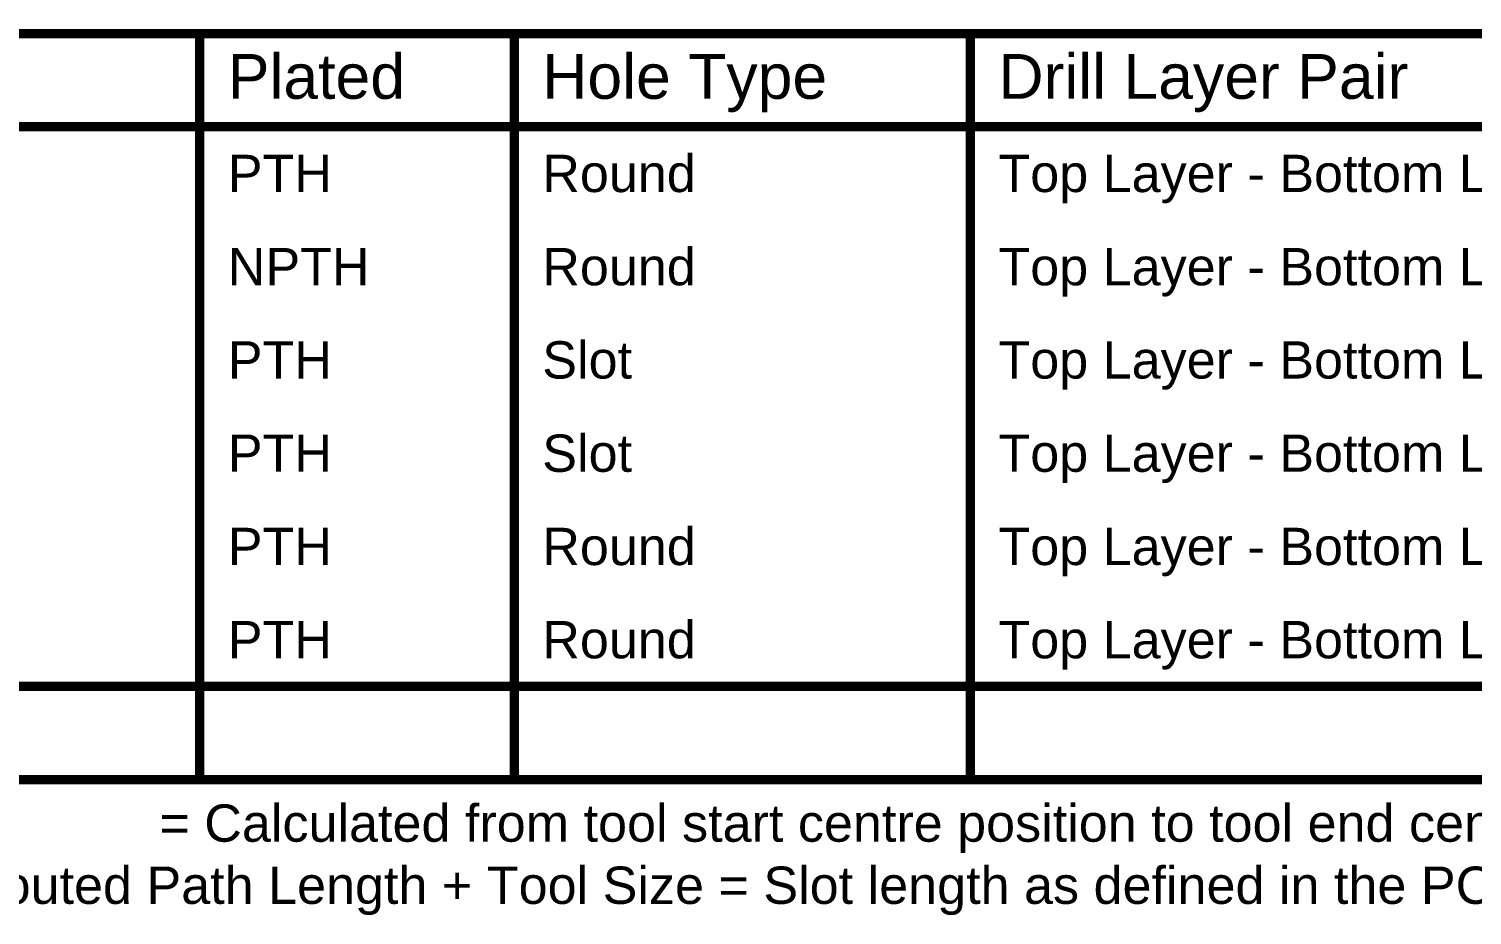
# Model space of a CAD drawing. Header units: inches. Extents: x -1 to 351, y 0 to 83.
# Drawn here: x 50.2 to 109.2, y 47 to 83.2 of the extents above; entities that cross this region are included whole.
import ezdxf

# ---------------------------------------------------------------- set-up
doc = ezdxf.new("R2010")
doc.units = ezdxf.units.IN
doc.layers.add('Drill Drawing', color=1, linetype='Continuous')
doc.styles.add('Arial', font='', dxfattribs={"height": 0.2})
doc.styles.get('Arial').set_extended_font_data('Arial')

msp = doc.modelspace()

# ---------------------------------------------------------------- linework, layer by layer
at = {"layer": 'Drill Drawing'}
for points in [[(-0.978, 83.057, 0.381, 0.381, 0), (351.271, 83.057, 0.381, 0.381, 0)], [(57.198, 52.577, 0.381, 0.381, 0), (57.198, 83.057, 0.381, 0.381, 0)], [(70.047, 52.577, 0.381, 0.381, 0), (70.047, 83.057, 0.381, 0.381, 0)], [(88.686, 52.577, 0.381, 0.381, 0), (88.686, 83.057, 0.381, 0.381, 0)], [(-0.978, 79.247, 0.381, 0.381, 0), (351.271, 79.247, 0.381, 0.381, 0)], [(-0.978, 56.387, 0.381, 0.381, 0), (351.271, 56.387, 0.381, 0.381, 0)], [(-0.978, 52.577, 0.381, 0.381, 0), (351.271, 52.577, 0.381, 0.381, 0)]]:
    msp.add_lwpolyline(points, format="xyseb", dxfattribs=at)
for points in [[(57.103, 83.057, 0.191, 0.191, 1), (57.293, 83.057, 0.191, 0.191, 1)], [(69.952, 83.057, 0.191, 0.191, 1), (70.142, 83.057, 0.191, 0.191, 1)], [(88.59, 83.057, 0.191, 0.191, 1), (88.781, 83.057, 0.191, 0.191, 1)], [(57.103, 52.577, 0.191, 0.191, 1), (57.293, 52.577, 0.191, 0.191, 1)], [(69.952, 52.577, 0.191, 0.191, 1), (70.142, 52.577, 0.191, 0.191, 1)], [(88.59, 52.577, 0.191, 0.191, 1), (88.781, 52.577, 0.191, 0.191, 1)]]:
    msp.add_lwpolyline(points, format="xyseb", close=True, dxfattribs=at)

# ---------------------------------------------------------------- texts
at = {"layer": 'Drill Drawing', "style": 'Arial'}
for s, height, p in [('Plated', 1.8288, (58.341, 80.39)), ('Hole Type', 1.8288, (71.19, 80.39)), ('Drill Layer Pair', 1.8288, (89.829, 80.39)), ('PTH', 1.524, (58.341, 76.58)), ('Round', 1.524, (71.19, 76.58)), ('Top Layer - Bottom Layer', 1.524, (89.829, 76.58)), ('Round', 1.524, (71.19, 72.77)), ('NPTH', 1.524, (58.341, 72.77)), ('Top Layer - Bottom Layer', 1.524, (89.829, 72.77)), ('PTH', 1.524, (58.341, 68.96)), ('Slot', 1.524, (71.19, 68.96)), ('Top Layer - Bottom Layer', 1.524, (89.829, 68.96)), ('PTH', 1.524, (58.341, 65.15)), ('Slot', 1.524, (71.19, 65.15)), ('Top Layer - Bottom Layer', 1.524, (89.829, 65.15)), ('PTH', 1.524, (58.341, 61.34)), ('Round', 1.524, (71.19, 61.34)), ('Top Layer - Bottom Layer', 1.524, (89.829, 61.34)), ('PTH', 1.524, (58.341, 57.53)), ('Round', 1.524, (71.19, 57.53)), ('Top Layer - Bottom Layer', 1.524, (89.829, 57.53)), ('= Calculated from tool start centre position to tool end centre position.', 1.524, (55.546, 50.037)), (' = Routed Path Length + Tool Size = Slot length as defined in the PCB layout', 1.524, (45.136, 47.498))]:
    msp.add_text(s, height=height, dxfattribs=at).set_placement(p)

doc.saveas('drawing.dxf')
